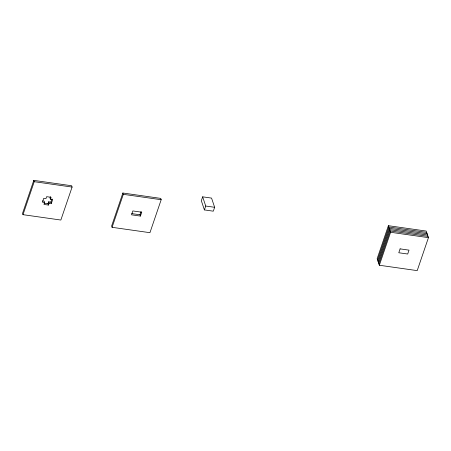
<?xml version="1.0" encoding="UTF-8"?>
<svg xmlns="http://www.w3.org/2000/svg" width="451" height="451" viewBox="0 0 451 451"><rect width="100%" height="100%" fill="white"/><g stroke="black" fill="none" stroke-linecap="round" stroke-linejoin="round"><path stroke-width="0.68" d="M33.791 180.377L22.55 213.351L22.99 214.67L60.851 220.043L72.092 187.069L71.653 185.75L33.791 180.377L34.231 181.691L22.99 214.67M42.541 200.937L44.215 201.174L44.655 202.493L43.989 204.433L48.449 205.064L49.108 203.125L48.669 201.806L50.895 202.127L51.335 203.44L49.108 203.125M48.449 205.064L48.009 203.751L48.669 201.806M50.433 196.636L49.988 197.927L50.427 199.246L52.66 199.562L51.335 203.44M50.427 199.246L51.093 197.307L46.639 196.67L45.974 198.609L43.747 198.293L42.428 202.172L44.655 202.493M50.895 202.127L51.995 198.891M122.881 193.022L111.639 225.996L112.079 227.315L149.941 232.688L161.182 199.714L160.742 198.395L122.881 193.022L123.32 194.336L112.079 227.315M140.424 216.085L141.749 212.207L132.836 210.938L131.517 214.823L140.424 216.085L139.985 214.772L141.084 211.536M202.646 196.828L201.326 200.712L204.404 209.912L213.312 211.181L214.637 207.297L211.558 198.096L202.646 196.828L205.729 206.034L204.404 209.912M388.39 225.697L377.149 258.671L379.347 265.25L417.209 270.623L428.45 237.649L426.251 231.075L388.39 225.697L390.589 232.271L379.347 265.25M377.588 259.99L388.83 227.011L426.691 232.389M378.028 261.304L389.269 228.33L427.131 233.703M378.468 262.617L389.709 229.644L427.571 235.016M378.908 263.931L390.149 230.957L428.01 236.33M34.231 181.691L72.092 187.069M123.32 194.336L161.182 199.714M205.729 206.034L214.637 207.297M390.589 232.271L428.45 237.649M131.76 213.605L139.985 214.772M44.187 203.204L48.009 203.751M400.105 248.873L398.78 252.757L407.693 254.02L409.012 250.142L400.105 248.873"/></g></svg>
